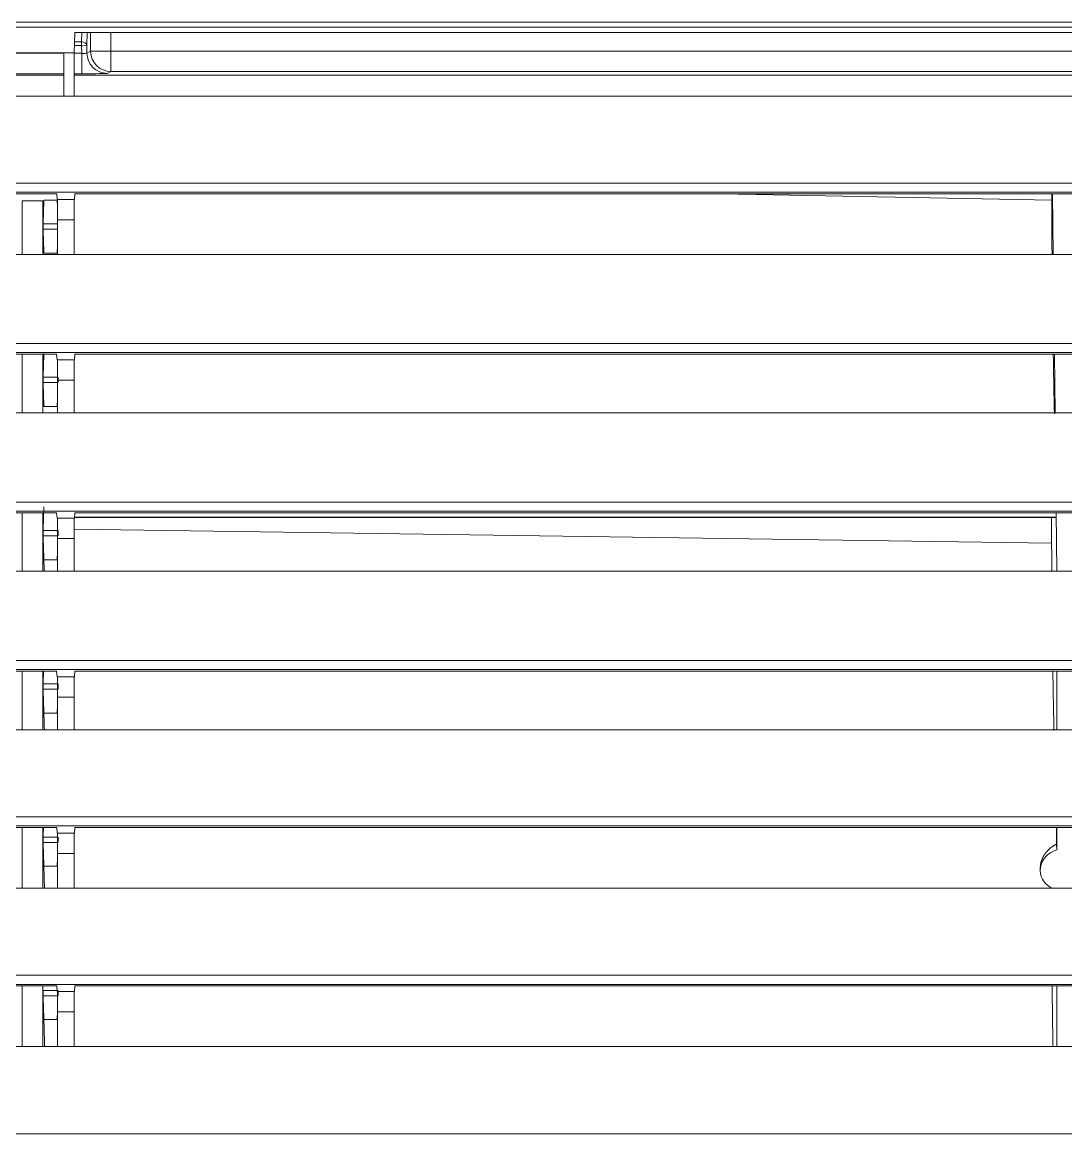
# Model space of a CAD drawing. Header units: millimetres. Extents: x 70151 to 230897, y 35202 to 113211.
# Drawn here: x 178359.1 to 178460.7, y 68894.7 to 69003 of the extents above; entities that cross this region are included whole.
import ezdxf

# ---------------------------------------------------------------- set-up
doc = ezdxf.new("R2010")
doc.units = ezdxf.units.MM
doc.header["$LTSCALE"] = 50
doc.layers.add('2-con', color=2, linetype='Continuous')
doc.layers.add('mark-B', color=2, linetype='Continuous', lineweight=20)

# ---------------------------------------------------------------- blocks, each defined once
blk = doc.blocks.new('무풍1WAY 대형')
at = {"layer": 'mark-B'}
for p, q in [((471.93, -135.26), (-471.95, -135.26)), ((130.6, -143.76), (290.8, -143.76)), ((195.06, -149.66), (195.06, -143.76)), ((290.8, -147.14), (290.8, -143.76)), ((290.8, -143.76), (292.42, -143.76)), ((292.42, -143.76), (292.42, -147.14)), ((292.42, -143.76), (297.27, -143.76)), ((290.8, -147.14), (292.42, -147.14)), ((292.44, -146.38), (292.42, -147.13)), ((292.44, -146.38), (293.75, -146.38)), ((290.72, -149.66), (290.78, -149.13)), ((292.44, -149.13), (290.78, -149.13)), ((292.43, -148.71), (293.82, -148.71)), ((292.44, -149.13), (292.5, -149.66)), ((293.82, -149.22), (292.45, -149.22)), ((-469.22, -149.82), (469.2, -149.82)), ((290.72, -149.66), (130.68, -149.66)), ((297.19, -149.66), (292.5, -149.66)), ((469.2, -150.7), (-469.22, -150.7)), ((130.6, -159.2), (290.8, -159.2)), ((290.8, -162.58), (290.8, -159.2)), ((290.8, -159.2), (292.42, -159.2)), ((292.42, -159.2), (292.42, -162.58)), ((292.42, -159.2), (297.27, -159.2)), ((196.68, -161.19), (196.68, -160.95)), ((292.44, -161.32), (292.42, -162.07)), ((292.44, -161.32), (293.75, -161.32)), ((195.06, -165.09), (195.06, -162.92)), ((290.8, -162.58), (292.42, -162.58)), ((290.72, -165.09), (290.78, -164.56)), ((292.44, -164.56), (290.78, -164.56)), ((292.42, -163.64), (293.82, -163.64)), ((293.82, -164.16), (292.43, -164.16)), ((292.44, -164.56), (292.5, -165.09)), ((-466.49, -165.26), (466.47, -165.26)), ((290.72, -165.09), (130.68, -165.09)), ((297.19, -165.09), (292.5, -165.09)), ((466.47, -166.13), (-466.49, -166.13)), ((130.6, -174.63), (290.8, -174.63)), ((195.06, -180.34), (195.06, -174.63)), ((290.8, -177.81), (290.8, -174.63)), ((290.8, -174.63), (292.42, -174.63)), ((292.42, -174.63), (292.42, -177.81)), ((292.42, -174.63), (297.27, -174.63)), ((292.44, -176.25), (292.42, -177.01)), ((292.44, -176.25), (293.75, -176.25)), ((290.8, -177.81), (292.42, -177.81)), ((292.42, -178.58), (293.82, -178.58)), ((293.82, -179.1), (292.43, -179.1)), ((-463.79, -180.51), (463.77, -180.51)), ((290.72, -180.34), (130.68, -180.34)), ((290.72, -180.34), (290.78, -179.8)), ((292.44, -179.8), (290.78, -179.8)), ((292.44, -179.8), (292.51, -180.34)), ((297.19, -180.34), (292.51, -180.34)), ((463.77, -181.38), (-463.79, -181.38)), ((130.6, -190.07), (290.8, -190.07)), ((195.13, -195.78), (195.07, -190.07)), ((290.8, -193.25), (290.8, -190.07)), ((290.8, -190.07), (292.42, -190.07)), ((292.42, -190.07), (292.42, -193.25)), ((292.42, -190.07), (297.27, -190.07)), ((292.44, -191.19), (292.42, -191.95)), ((292.44, -191.19), (293.75, -191.19)), ((195.57, -192.82), (290.8, -194.17)), ((195.58, -195.34), (195.57, -192.82)), ((290.8, -193.25), (292.42, -193.25)), ((292.42, -193.52), (293.82, -193.52)), ((293.82, -194.04), (292.42, -194.04)), ((-461.06, -195.94), (461.04, -195.94)), ((290.72, -195.78), (130.68, -195.78)), ((195.21, -195.34), (290.77, -195.34)), ((290.72, -195.78), (290.78, -195.23)), ((292.44, -195.23), (290.78, -195.23)), ((292.44, -195.23), (292.51, -195.78)), ((297.19, -195.78), (292.51, -195.78)), ((461.04, -196.82), (-461.06, -196.82)), ((130.6, -205.51), (290.8, -205.51)), ((195.3, -211.22), (195.24, -205.51)), ((290.8, -208.68), (290.8, -205.51)), ((290.8, -205.51), (292.42, -205.51)), ((292.42, -205.51), (292.42, -208.68)), ((292.42, -205.51), (297.27, -205.51)), ((292.44, -206.13), (292.42, -206.89)), ((292.44, -206.13), (293.75, -206.13)), ((290.8, -208.68), (292.42, -208.68)), ((292.42, -208.46), (293.82, -208.46)), ((293.82, -208.97), (292.42, -208.97)), ((290.72, -211.22), (290.78, -210.67)), ((292.44, -210.67), (290.78, -210.67)), ((292.44, -210.67), (292.51, -211.22)), ((-458.33, -211.38), (458.31, -211.38)), ((458.31, -212.26), (-458.33, -212.26)), ((290.72, -211.22), (130.68, -211.22)), ((297.19, -211.22), (292.51, -211.22)), ((130.6, -220.94), (290.8, -220.94)), ((195.47, -226.83), (195.41, -220.94)), ((290.8, -224.32), (290.8, -220.94)), ((290.8, -220.94), (292.42, -220.94)), ((292.42, -220.94), (292.42, -224.32)), ((292.42, -220.94), (297.27, -220.94)), ((292.44, -221.07), (292.42, -221.82)), ((292.44, -221.07), (293.75, -221.07)), ((292.42, -223.4), (293.82, -223.4)), ((293.82, -223.91), (292.42, -223.91)), ((290.8, -224.32), (292.42, -224.32)), ((195.56, -226.84), (195.56, -226.22)), ((195.56, -226.22), (227.79, -226.84)), ((290.72, -226.84), (290.78, -226.31)), ((292.44, -226.31), (290.78, -226.31)), ((292.43, -225.63), (292.44, -226.24)), ((293.75, -226.24), (292.44, -226.24)), ((292.44, -226.31), (292.5, -226.84)), ((293.85, -226.18), (295.85, -226.18)), ((-455.56, -227), (455.55, -227)), ((290.72, -226.84), (130.68, -226.84)), ((297.19, -226.84), (292.5, -226.84)), ((455.55, -227.88), (-455.56, -227.88)), ((130.6, -236.38), (290.8, -236.38)), ((290.8, -240.6), (290.8, -236.38)), ((290.8, -236.38), (291.82, -236.38)), ((291.82, -236.38), (291.82, -240.6)), ((291.82, -236.38), (297.87, -236.38)), ((134.25, -238.77), (287.21, -238.77)), ((188.39, -238.42), (290.8, -238.42)), ((287.21, -238.77), (287.57, -238.59)), ((287.21, -238.77), (287.21, -240.76)), ((290.06, -238.55), (290.06, -240.54)), ((290.06, -238.55), (290.8, -238.55)), ((291.82, -238.42), (297.87, -238.42)), ((291.82, -238.55), (297.87, -238.55)), ((287.21, -240.76), (134.25, -240.76)), ((289.2, -240.74), (287.21, -240.76)), ((287.23, -242.57), (287.21, -240.76)), ((289.56, -240.56), (289.2, -240.74)), ((289.2, -240.74), (289.22, -242.57)), ((289.54, -242.57), (289.57, -241.32)), ((289.57, -241.32), (289.56, -240.56)), ((290.07, -241.31), (289.57, -241.32)), ((290.8, -240.54), (290.06, -240.54)), ((290.06, -240.54), (290.07, -241.31)), ((290.07, -241.31), (290.78, -241.31)), ((290.07, -241.31), (290.07, -241.66)), ((290.8, -240.6), (290.73, -242.57)), ((290.8, -240.6), (291.82, -240.6)), ((297.87, -240.54), (291.82, -240.54)), ((291.82, -240.6), (297.87, -240.6)), ((130.66, -242.57), (290.73, -242.57)), ((290.07, -241.66), (290.05, -242.57)), ((290.76, -241.66), (290.07, -241.66)), ((581.95, -243.57), (-581.96, -243.57)), ((-569.85, -243.1), (569.83, -243.1))]:
    blk.add_line(p, q, dxfattribs=at)
for centre, major_axis, ratio, start_param, end_param in [((290.78, -147.14), (0, -1.99), 0.008727, 0.069813, 1.570796), ((292.44, -147.14), (0, -1.99), 0.008727, 4.712389, 6.213372), ((194.19, -160.95), (-2.49, 0), 0.848048, 1.930702, 4.118971), ((290.78, -162.58), (0, -1.99), 0.008727, 0.069813, 1.570796), ((292.44, -162.58), (0, -1.99), 0.008727, 4.712389, 6.213372), ((290.78, -177.81), (0, -1.99), 0.008727, 0.069813, 1.570796), ((292.44, -177.81), (0, -1.99), 0.008727, 4.712389, 6.213372), ((290.78, -193.25), (0, -1.99), 0.008727, 0.069813, 1.570796), ((292.44, -193.25), (0, -1.99), 0.008727, 4.712389, 6.213372), ((290.78, -208.68), (0, -1.99), 0.008727, 0.069813, 1.570796), ((292.44, -208.68), (0, -1.99), 0.008727, 4.712389, 6.213372), ((290.78, -224.32), (0, -1.99), 0.008727, 0.069813, 1.570796), ((292.44, -224.32), (0, -1.99), 0.008727, 4.712389, 6.213372), ((287.21, -240.76), (-0.89, 1.78), 0.999246, 4.258388, 5.817071), ((290.06, -238.59), (2.49, 0), 0.017454, 1.570997, 3.106887), ((287.57, -240.58), (-0.89, 1.78), 0.999246, 4.258388, 5.817071), ((290.06, -240.58), (0.498, -0.023), 0.086991, 1.575842, 3.111732), ((290.07, -241.31), (-0.498, 0.012), 0.70701, 0.049369, 1.587346)]:
    blk.add_ellipse(centre, major_axis=major_axis, ratio=ratio, start_param=start_param, end_param=end_param, dxfattribs=at)
for points, degree in [([(195.52, -149.66), (195.49, -146.68), (195.44, -143.74)], 2), ([(293.67, -143.76), (293.75, -146.38)], 1), ([(293.85, -143.76), (293.85, -149.66)], 1), ([(295.85, -149.66), (295.85, -143.76)], 1), ([(293.75, -146.38), (293.82, -148.71)], 1), ([(293.82, -148.71), (293.82, -148.75), (293.82, -148.88), (293.82, -149.04), (293.82, -149.18), (293.82, -149.22)], 2), ([(293.69, -159.2), (293.75, -161.32)], 1), ([(293.85, -159.2), (293.85, -165.09)], 1), ([(295.85, -165.09), (295.85, -159.2)], 1), ([(293.75, -161.32), (293.82, -163.64)], 1), ([(195.11, -165.1), (195.1, -164.32), (195.09, -163.49)], 2), ([(293.82, -164.16), (293.79, -165.09)], 1), ([(293.82, -163.64), (293.82, -163.68), (293.82, -163.82), (293.82, -163.98), (293.82, -164.12), (293.82, -164.16)], 2), ([(293.7, -174.63), (293.75, -176.25)], 1), ([(293.85, -174.63), (293.85, -180.34)], 1), ([(295.85, -180.34), (295.85, -174.63)], 1), ([(293.75, -176.25), (293.82, -178.58)], 1), ([(293.82, -178.58), (293.82, -178.62), (293.82, -178.76), (293.82, -178.92), (293.82, -179.06), (293.82, -179.1)], 2), ([(293.82, -179.1), (293.78, -180.34)], 1), ([(195.57, -192.82), (195.56, -191.49), (195.55, -190.14)], 2), ([(293.72, -190.07), (293.75, -191.19)], 1), ([(293.85, -190.07), (293.85, -195.78)], 1), ([(295.85, -195.78), (295.85, -190.07)], 1), ([(293.75, -191.19), (293.82, -193.52)], 1), ([(293.82, -193.52), (293.82, -193.56), (293.82, -193.7), (293.82, -193.86), (293.82, -194), (293.82, -194.04)], 2), ([(293.82, -194.04), (293.75, -196.36)], 1), ([(195.21, -195.34), (195.22, -195.25), (195.24, -195.31)], 2), ([(293.85, -205.51), (293.85, -211.22)], 1), ([(295.85, -211.22), (295.85, -205.51)], 1), ([(293.75, -206.13), (293.82, -208.46)], 1), ([(293.82, -208.97), (293.75, -211.3)], 1), ([(293.82, -208.46), (293.82, -208.5), (293.82, -208.64), (293.82, -208.8), (293.82, -208.93), (293.82, -208.97)], 2), ([(293.85, -220.94), (293.85, -226.18)], 1), ([(295.85, -226.18), (295.85, -220.94)], 1), ([(195.56, -226.22), (195.55, -223.66), (195.53, -220.95)], 2), ([(293.75, -221.07), (293.82, -223.4)], 1), ([(293.82, -223.91), (293.75, -226.24)], 1), ([(293.82, -223.4), (293.82, -223.44), (293.82, -223.57), (293.82, -223.73), (293.82, -223.87), (293.82, -223.91)], 2)]:
    blk.add_open_spline(points, degree=degree, dxfattribs=at)
for points, degree, knots in [([(292.37, -148.71), (292.37, -148.71), (292.37, -148.71), (292.37, -148.72), (292.37, -148.72), (292.37, -148.73), (292.37, -148.73), (292.37, -148.74), (292.37, -148.74), (292.37, -148.75), (292.37, -148.75), (292.37, -148.76), (292.37, -148.76), (292.37, -148.77), (292.37, -148.78), (292.37, -148.78), (292.37, -148.79), (292.37, -148.8), (292.37, -148.8), (292.37, -148.81), (292.37, -148.82), (292.37, -148.82), (292.37, -148.83), (292.37, -148.84), (292.37, -148.84), (292.37, -148.85), (292.37, -148.86), (292.37, -148.86), (292.37, -148.87), (292.37, -148.88), (292.37, -148.89), (292.37, -148.89), (292.37, -148.9), (292.37, -148.91), (292.37, -148.92), (292.37, -148.92), (292.37, -148.93), (292.37, -148.94), (292.37, -148.94), (292.37, -148.95), (292.37, -148.96), (292.37, -148.97), (292.37, -148.98), (292.37, -148.99), (292.37, -149.01), (292.37, -149.02), (292.37, -149.04), (292.37, -149.05), (292.37, -149.07), (292.37, -149.08), (292.37, -149.09), (292.37, -149.11), (292.37, -149.12), (292.37, -149.13), (292.37, -149.15), (292.37, -149.16), (292.37, -149.17), (292.37, -149.18), (292.37, -149.19), (292.37, -149.21), (292.37, -149.21), (292.37, -149.22), (292.37, -149.22)], 3, [0, 0, 0, 0, 0.013747, 0.027429, 0.041048, 0.054602, 0.068093, 0.08152, 0.094883, 0.108181, 0.121416, 0.134587, 0.147694, 0.160737, 0.173716, 0.186631, 0.199482, 0.212269, 0.224992, 0.237651, 0.250246, 0.262777, 0.275245, 0.287648, 0.299987, 0.312263, 0.324474, 0.336622, 0.348705, 0.360725, 0.372681, 0.384572, 0.3964, 0.408164, 0.419864, 0.4315, 0.443072, 0.454581, 0.466025, 0.477405, 0.488722, 0.499974, 0.52253, 0.545343, 0.568414, 0.591742, 0.615327, 0.63917, 0.66327, 0.687627, 0.712242, 0.737115, 0.762244, 0.787632, 0.813276, 0.839179, 0.865338, 0.891756, 0.91843, 0.945363, 0.972553, 1, 1, 1, 1]), ([(195.09, -163.49), (195.1, -163.48), (195.11, -163.48), (195.13, -163.46), (195.16, -163.45), (195.18, -163.44), (195.21, -163.43), (195.23, -163.41), (195.26, -163.4), (195.28, -163.39), (195.31, -163.37), (195.33, -163.36), (195.36, -163.34), (195.39, -163.32), (195.41, -163.31), (195.44, -163.29), (195.47, -163.27), (195.5, -163.25), (195.53, -163.23), (195.55, -163.21), (195.58, -163.19), (195.61, -163.17), (195.64, -163.14), (195.69, -163.11), (195.75, -163.05), (195.82, -162.98), (195.89, -162.92), (195.94, -162.86), (195.99, -162.81), (196.03, -162.77), (196.06, -162.73), (196.09, -162.7), (196.11, -162.67), (196.12, -162.66), (196.13, -162.64), (196.14, -162.63), (196.15, -162.61), (196.17, -162.6), (196.18, -162.58), (196.19, -162.56), (196.2, -162.54), (196.22, -162.53), (196.23, -162.51), (196.24, -162.49), (196.25, -162.47), (196.26, -162.46), (196.27, -162.44), (196.29, -162.42), (196.3, -162.41), (196.31, -162.39), (196.32, -162.37), (196.33, -162.35), (196.34, -162.34), (196.35, -162.32), (196.36, -162.3), (196.37, -162.29), (196.38, -162.27), (196.39, -162.25), (196.4, -162.24), (196.4, -162.22), (196.41, -162.2), (196.42, -162.18), (196.43, -162.17), (196.44, -162.15), (196.45, -162.13), (196.45, -162.12), (196.46, -162.1), (196.47, -162.08), (196.48, -162.07), (196.48, -162.05), (196.49, -162.03), (196.5, -162.02), (196.5, -162), (196.51, -161.99), (196.52, -161.97), (196.52, -161.95), (196.53, -161.94), (196.54, -161.92), (196.54, -161.9), (196.55, -161.89), (196.55, -161.87), (196.56, -161.86), (196.56, -161.84), (196.57, -161.82), (196.58, -161.81), (196.58, -161.79), (196.58, -161.78), (196.59, -161.76), (196.59, -161.75), (196.6, -161.73), (196.6, -161.72), (196.61, -161.7), (196.61, -161.69), (196.61, -161.67), (196.62, -161.66), (196.62, -161.64), (196.62, -161.63), (196.63, -161.61), (196.63, -161.6), (196.63, -161.58), (196.64, -161.57), (196.64, -161.55), (196.64, -161.54), (196.65, -161.52), (196.65, -161.51), (196.65, -161.5), (196.65, -161.48), (196.65, -161.47), (196.66, -161.45), (196.66, -161.44), (196.66, -161.43), (196.66, -161.41), (196.67, -161.37), (196.67, -161.29), (196.68, -161.22), (196.68, -161.19)], 3, [0, 0, 0, 0, 0.008215, 0.016619, 0.025212, 0.033995, 0.042968, 0.05213, 0.061483, 0.071025, 0.080758, 0.090681, 0.100794, 0.111098, 0.121592, 0.132277, 0.143152, 0.154218, 0.165474, 0.176922, 0.18856, 0.200389, 0.212409, 0.22462, 0.260523, 0.293198, 0.322644, 0.348863, 0.371853, 0.391615, 0.408148, 0.421453, 0.431529, 0.438376, 0.441996, 0.449187, 0.456349, 0.463483, 0.470587, 0.477663, 0.484709, 0.491727, 0.498715, 0.505675, 0.512606, 0.519508, 0.526382, 0.533227, 0.540043, 0.54683, 0.553589, 0.560319, 0.567021, 0.573694, 0.580339, 0.586955, 0.593543, 0.600102, 0.606633, 0.613136, 0.619611, 0.626058, 0.632476, 0.638866, 0.645228, 0.651562, 0.657869, 0.664147, 0.670397, 0.67662, 0.682814, 0.688981, 0.69512, 0.701232, 0.707316, 0.713372, 0.719401, 0.725402, 0.731376, 0.737322, 0.743242, 0.749134, 0.754998, 0.760836, 0.766646, 0.77243, 0.778186, 0.783916, 0.789619, 0.795294, 0.800943, 0.806566, 0.812162, 0.817731, 0.823274, 0.82879, 0.83428, 0.839743, 0.845181, 0.850592, 0.855977, 0.861336, 0.866669, 0.871976, 0.877258, 0.882514, 0.887744, 0.892948, 0.898127, 0.90328, 0.908408, 0.913511, 0.918589, 0.962117, 1, 1, 1, 1]), ([(292.37, -163.64), (292.37, -163.65), (292.37, -163.65), (292.37, -163.65), (292.37, -163.66), (292.37, -163.66), (292.37, -163.67), (292.37, -163.67), (292.37, -163.68), (292.37, -163.68), (292.37, -163.69), (292.37, -163.7), (292.37, -163.7), (292.37, -163.71), (292.37, -163.71), (292.37, -163.72), (292.37, -163.73), (292.37, -163.73), (292.37, -163.74), (292.37, -163.75), (292.37, -163.75), (292.37, -163.76), (292.37, -163.77), (292.37, -163.77), (292.37, -163.78), (292.37, -163.79), (292.37, -163.8), (292.37, -163.8), (292.37, -163.81), (292.37, -163.82), (292.37, -163.82), (292.37, -163.83), (292.37, -163.84), (292.37, -163.85), (292.37, -163.85), (292.37, -163.86), (292.37, -163.87), (292.37, -163.87), (292.37, -163.88), (292.37, -163.89), (292.37, -163.9), (292.37, -163.91), (292.37, -163.92), (292.37, -163.93), (292.37, -163.95), (292.37, -163.96), (292.37, -163.97), (292.37, -163.99), (292.37, -164), (292.37, -164.02), (292.37, -164.03), (292.37, -164.05), (292.37, -164.06), (292.37, -164.07), (292.37, -164.09), (292.37, -164.1), (292.37, -164.11), (292.37, -164.12), (292.37, -164.13), (292.37, -164.14), (292.37, -164.15), (292.37, -164.16), (292.37, -164.16)], 3, [0, 0, 0, 0, 0.013747, 0.027429, 0.041048, 0.054602, 0.068093, 0.08152, 0.094883, 0.108181, 0.121416, 0.134587, 0.147694, 0.160737, 0.173716, 0.186631, 0.199482, 0.212269, 0.224992, 0.237651, 0.250246, 0.262777, 0.275245, 0.287648, 0.299987, 0.312263, 0.324474, 0.336622, 0.348705, 0.360725, 0.372681, 0.384572, 0.3964, 0.408164, 0.419864, 0.4315, 0.443072, 0.454581, 0.466025, 0.477405, 0.488722, 0.499974, 0.52253, 0.545343, 0.568414, 0.591742, 0.615327, 0.63917, 0.66327, 0.687627, 0.712242, 0.737115, 0.762244, 0.787632, 0.813276, 0.839179, 0.865338, 0.891756, 0.91843, 0.945363, 0.972553, 1, 1, 1, 1]), ([(195.45, -180.32), (195.44, -179.73), (195.39, -176.76), (195.34, -174.55)], 2, [0, 0, 0, 0.196514, 1, 1, 1]), ([(292.37, -178.58), (292.37, -178.58), (292.37, -178.59), (292.37, -178.59), (292.37, -178.6), (292.37, -178.6), (292.37, -178.61), (292.37, -178.61), (292.37, -178.62), (292.37, -178.62), (292.37, -178.63), (292.37, -178.63), (292.37, -178.64), (292.37, -178.65), (292.37, -178.65), (292.37, -178.66), (292.37, -178.66), (292.37, -178.67), (292.37, -178.68), (292.37, -178.68), (292.37, -178.69), (292.37, -178.7), (292.37, -178.7), (292.37, -178.71), (292.37, -178.72), (292.37, -178.73), (292.37, -178.73), (292.37, -178.74), (292.37, -178.75), (292.37, -178.75), (292.37, -178.76), (292.37, -178.77), (292.37, -178.78), (292.37, -178.78), (292.37, -178.79), (292.37, -178.8), (292.37, -178.8), (292.37, -178.81), (292.37, -178.82), (292.37, -178.83), (292.37, -178.83), (292.37, -178.84), (292.37, -178.85), (292.37, -178.87), (292.37, -178.88), (292.37, -178.9), (292.37, -178.91), (292.37, -178.93), (292.37, -178.94), (292.37, -178.96), (292.37, -178.97), (292.37, -178.98), (292.37, -179), (292.37, -179.01), (292.37, -179.02), (292.37, -179.04), (292.37, -179.05), (292.37, -179.06), (292.37, -179.07), (292.37, -179.08), (292.37, -179.09), (292.37, -179.1), (292.37, -179.1)], 3, [0, 0, 0, 0, 0.013747, 0.027429, 0.041048, 0.054602, 0.068093, 0.08152, 0.094883, 0.108181, 0.121416, 0.134587, 0.147694, 0.160737, 0.173716, 0.186631, 0.199482, 0.212269, 0.224992, 0.237651, 0.250246, 0.262777, 0.275245, 0.287648, 0.299987, 0.312263, 0.324474, 0.336622, 0.348705, 0.360725, 0.372681, 0.384572, 0.3964, 0.408164, 0.419864, 0.4315, 0.443072, 0.454581, 0.466025, 0.477405, 0.488722, 0.499974, 0.52253, 0.545343, 0.568414, 0.591742, 0.615327, 0.63917, 0.66327, 0.687627, 0.712242, 0.737115, 0.762244, 0.787632, 0.813276, 0.839179, 0.865338, 0.891756, 0.91843, 0.945363, 0.972553, 1, 1, 1, 1]), ([(292.37, -193.52), (292.37, -193.52), (292.37, -193.52), (292.37, -193.53), (292.37, -193.53), (292.37, -193.54), (292.37, -193.54), (292.37, -193.55), (292.37, -193.55), (292.37, -193.56), (292.37, -193.57), (292.37, -193.57), (292.37, -193.58), (292.37, -193.58), (292.37, -193.59), (292.37, -193.6), (292.37, -193.6), (292.37, -193.61), (292.37, -193.62), (292.37, -193.62), (292.37, -193.63), (292.37, -193.64), (292.37, -193.64), (292.37, -193.65), (292.37, -193.66), (292.37, -193.66), (292.37, -193.67), (292.37, -193.68), (292.37, -193.69), (292.37, -193.69), (292.37, -193.7), (292.37, -193.71), (292.37, -193.71), (292.37, -193.72), (292.37, -193.73), (292.37, -193.74), (292.37, -193.74), (292.37, -193.75), (292.37, -193.76), (292.37, -193.76), (292.37, -193.77), (292.37, -193.78), (292.37, -193.79), (292.37, -193.81), (292.37, -193.82), (292.37, -193.84), (292.37, -193.85), (292.37, -193.86), (292.37, -193.88), (292.37, -193.89), (292.37, -193.91), (292.37, -193.92), (292.37, -193.93), (292.37, -193.95), (292.37, -193.96), (292.37, -193.97), (292.37, -193.99), (292.37, -194), (292.37, -194.01), (292.37, -194.02), (292.37, -194.03), (292.37, -194.03), (292.37, -194.04)], 3, [0, 0, 0, 0, 0.013748, 0.027432, 0.041052, 0.054607, 0.068099, 0.081527, 0.09489, 0.10819, 0.121425, 0.134597, 0.147704, 0.160748, 0.173727, 0.186643, 0.199494, 0.212281, 0.225005, 0.237664, 0.250259, 0.262791, 0.275258, 0.287661, 0.3, 0.312275, 0.324487, 0.336634, 0.348717, 0.360736, 0.372691, 0.384582, 0.39641, 0.408173, 0.419872, 0.431507, 0.443078, 0.454585, 0.466029, 0.477408, 0.488723, 0.499974, 0.522542, 0.545365, 0.568445, 0.591781, 0.615372, 0.639221, 0.663325, 0.687685, 0.712302, 0.737175, 0.762304, 0.78769, 0.813331, 0.839229, 0.865384, 0.891794, 0.918461, 0.945384, 0.972564, 1, 1, 1, 1]), ([(290.78, -195.31), (290.64, -195.31), (281.46, -195.31), (261.59, -195.31), (229.88, -195.31), (207.21, -195.31), (195.24, -195.31)], 3, [0, 0, 0, 0, 0.004293, 0.2884, 0.623969, 1, 1, 1, 1]), ([(195.41, -211.17), (195.38, -209.7), (195.36, -208.26), (195.33, -206.8), (195.3, -205.42)], 2, [0, 0, 0, 0.498715, 0.498715, 1, 1, 1]), ([(292.37, -208.46), (292.37, -208.46), (292.37, -208.46), (292.37, -208.47), (292.37, -208.47), (292.37, -208.48), (292.37, -208.48), (292.37, -208.49), (292.37, -208.49), (292.37, -208.5), (292.37, -208.5), (292.37, -208.51), (292.37, -208.51), (292.37, -208.52), (292.37, -208.53), (292.37, -208.53), (292.37, -208.54), (292.37, -208.55), (292.37, -208.55), (292.37, -208.56), (292.37, -208.57), (292.37, -208.57), (292.37, -208.58), (292.37, -208.59), (292.37, -208.59), (292.37, -208.6), (292.37, -208.61), (292.37, -208.62), (292.37, -208.62), (292.37, -208.63), (292.37, -208.64), (292.37, -208.64), (292.37, -208.65), (292.37, -208.66), (292.37, -208.67), (292.37, -208.67), (292.37, -208.68), (292.37, -208.69), (292.37, -208.69), (292.37, -208.7), (292.37, -208.71), (292.37, -208.72), (292.37, -208.73), (292.37, -208.74), (292.37, -208.76), (292.37, -208.77), (292.37, -208.79), (292.37, -208.8), (292.37, -208.82), (292.37, -208.83), (292.37, -208.84), (292.37, -208.86), (292.37, -208.87), (292.37, -208.89), (292.37, -208.9), (292.37, -208.91), (292.37, -208.92), (292.37, -208.93), (292.37, -208.95), (292.37, -208.96), (292.37, -208.97), (292.37, -208.97), (292.37, -208.97)], 3, [0, 0, 0, 0, 0.013747, 0.027429, 0.041048, 0.054602, 0.068093, 0.08152, 0.094883, 0.108181, 0.121416, 0.134587, 0.147694, 0.160737, 0.173716, 0.186631, 0.199482, 0.212269, 0.224992, 0.237651, 0.250246, 0.262777, 0.275245, 0.287648, 0.299987, 0.312263, 0.324474, 0.336622, 0.348705, 0.360725, 0.372681, 0.384572, 0.3964, 0.408164, 0.419864, 0.4315, 0.443072, 0.454581, 0.466025, 0.477405, 0.488722, 0.499974, 0.52253, 0.545343, 0.568414, 0.591742, 0.615327, 0.63917, 0.66327, 0.687627, 0.712242, 0.737115, 0.762244, 0.787632, 0.813276, 0.839179, 0.865338, 0.891756, 0.91843, 0.945363, 0.972553, 1, 1, 1, 1])]:
    blk.add_open_spline(points, degree=degree, knots=knots, dxfattribs=at)
blk.add_rational_spline([(195.06, -162.92), (195.08, -163.21), (195.09, -163.49)], [0.774821357072, 0.775548530176, 0.776297006737], degree=2, dxfattribs=at)
blk = doc.blocks.new('dpdjzjs')
at = {"layer": 'mark-B', "rotation": 180}
blk.add_blockref('무풍1WAY 대형', (178654.91, 88751.49), dxfattribs=at)

msp = doc.modelspace()

# ---------------------------------------------------------------- block references
at = {"layer": '2-con'}
msp.add_blockref('dpdjzjs', (0, -19992.04), dxfattribs=at)

doc.saveas('drawing.dxf')
